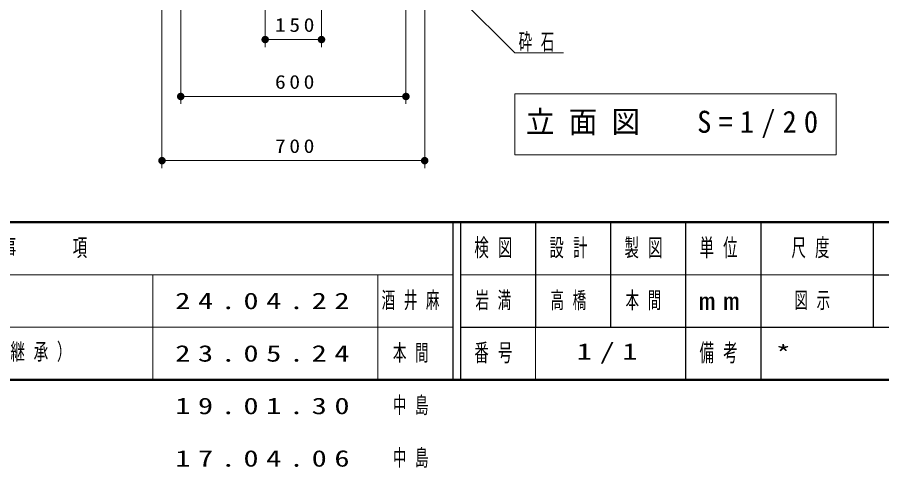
# Model space of a CAD drawing. Units: millimetres on the paper, scale 1:20. Extents: x 1381 to 1746, y 408 to 677.
# Drawn here: x 1449.7 to 1564.8, y 408.3 to 468.3 of the extents above; entities that cross this region are included whole.
import ezdxf
from ezdxf.enums import TextEntityAlignment as Align

# ---------------------------------------------------------------- set-up
doc = ezdxf.new("R2010")
doc.units = ezdxf.units.MM
doc.layers.add('LY_1', color=7, linetype='Continuous', lineweight=13)
doc.styles.add('ＭＳ ゴシック', font='')
doc.styles.get('ＭＳ ゴシック').set_extended_font_data('MS Gothic')

# ---------------------------------------------------------------- blocks, each defined once
blk = doc.blocks.new('filled_dot')
at = {"color": 0, "linetype": 'Continuous', "lineweight": -2, "const_width": 1.25}
blk.add_lwpolyline([(-0.625, 0, 1), (0.625, 0, 1)], format="xyb", close=True, dxfattribs=at)

msp = doc.modelspace()

# ---------------------------------------------------------------- linework, layer by layer
at = {"layer": 'LY_1'}
for p, q in [((1471.449, 481.456), (1471.449, 456.769)), ((1482.699, 481.456), (1482.699, 464.361)), ((1490.199, 481.456), (1490.199, 464.361)), ((1501.449, 481.456), (1501.449, 456.769)), ((1515.95, 463.58), (1503.898, 475.632)), ((1468.949, 473.956), (1468.949, 448.216)), ((1503.949, 473.956), (1503.949, 448.216)), ((1490.199, 465.361), (1482.699, 465.361)), ((1515.95, 463.58), (1522.462, 463.58)), ((1501.449, 457.769), (1471.449, 457.769)), ((1515.975, 458.108), (1515.975, 449.974)), ((1558.775, 458.108), (1515.975, 458.108)), ((1558.775, 449.974), (1558.775, 458.108)), ((1503.949, 449.216), (1468.949, 449.216)), ((1515.975, 449.974), (1558.775, 449.974)), ((1381.212, 434), (1507.712, 434)), ((1467.712, 434), (1467.712, 420)), ((1497.712, 434), (1497.712, 420)), ((1508.712, 434), (1563.712, 434)), ((1381.212, 427), (1507.712, 427)), ((1518.712, 427), (1518.712, 420))]:
    msp.add_line(p, q, dxfattribs=at)
at = {"layer": 'LY_1', "lineweight": 50}
for p, q in [((1381.212, 441), (1746.212, 441)), ((1381.212, 420), (1746.212, 420))]:
    msp.add_line(p, q, dxfattribs=at)
at = {"layer": 'LY_1', "lineweight": 25}
for p, q in [((1507.712, 441), (1507.712, 420)), ((1508.712, 441), (1508.712, 420)), ((1518.712, 441), (1518.712, 427)), ((1528.712, 441), (1528.712, 427)), ((1538.712, 441), (1538.712, 420)), ((1548.712, 441), (1548.712, 427)), ((1563.712, 441), (1563.712, 427)), ((1563.712, 434), (1676.212, 434)), ((1508.712, 427), (1746.212, 427)), ((1548.712, 427), (1548.712, 420))]:
    msp.add_line(p, q, dxfattribs=at)

# ---------------------------------------------------------------- block references
at = {"layer": 'LY_1', "xscale": 0.4, "yscale": 0.4}
for p in [(1482.699, 465.361), (1471.449, 457.769), (1468.949, 449.216)]:
    msp.add_blockref('filled_dot', p, dxfattribs=at)
at = {"layer": 'LY_1', "xscale": 0.4, "yscale": 0.4, "rotation": 180}
for p in [(1490.199, 465.361), (1501.449, 457.769), (1503.949, 449.216)]:
    msp.add_blockref('filled_dot', p, dxfattribs=at)

# ---------------------------------------------------------------- texts
at = {"layer": 'LY_1', "style": 'ＭＳ ゴシック', "width": 1.35}
msp.add_text('*', height=2.199, dxfattribs=at).set_placement((1550.712, 423.5), align=Align.MIDDLE_LEFT)
at = {"layer": 'LY_1', "style": 'ＭＳ ゴシック'}
for s, insert, char_height, attachment_point in [('\\T1.33;\\W1.15;150', (1486.87, 466.361), 1.833, 8), ('\\T1.64;\\W0.6;砕石', (1516.462, 463.73), 2.199, 7), ('\\T1.33;\\W1.15;600', (1486.865, 458.769), 1.833, 8), ('\\T1.5;\\W0.95;立面図\u3000S=1/20', (1537.375, 454.041), 2.933, 5), ('\\T1.33;\\W1.15;700', (1486.865, 450.216), 1.833, 8), ('\\T1.64;\\W0.6;改\u3000\u3000訂\u3000\u3000事\u3000\u3000項', (1444.462, 437.5), 2.346, 5), ('\\T1.64;\\W0.6;検図', (1513.712, 437.5), 2.346, 5), ('\\T1.64;\\W0.6;設計', (1523.712, 437.5), 2.346, 5), ('\\T1.64;\\W0.6;製図', (1533.712, 437.5), 2.346, 5), ('\\T1.64;\\W0.6;単位', (1543.712, 437.5), 2.346, 5), ('\\T1.64;\\W0.6;尺度', (1555.962, 437.5), 2.346, 5), ('\\T1.64;\\W0.6;酒井麻', (1498.212, 430.5), 2.199, 4), ('\\T1.64;\\W0.6;岩満', (1510.712, 430.5), 2.199, 4), ('\\T1.64;\\W0.6;高橋', (1520.712, 430.5), 2.199, 4), ('\\T1.64;\\W0.6;本間', (1530.712, 430.5), 2.199, 4), ('\\T1.64;\\W0.6;図示', (1553.212, 430.5), 2.199, 4), ('\\T1.5;\\W1.35;24.04.22', (1470.712, 430.5), 2.199, 4), ('\\T1.5;\\W1.35;mm', (1543.712, 430.5), 2.346, 5), ('\\T1.59;\\W0.65;解説サイン標準化/型\\~番変更（改訂番号継承）', (1392.962, 423.5), 2.199, 4), ('\\T1.64;\\W0.6;本間', (1499.712, 423.5), 2.199, 4), ('\\T1.64;\\W0.6;番号', (1513.712, 423.5), 2.346, 5), ('\\T1.5;\\W1.35;1/1', (1524.212, 423.5), 2.199, 4), ('\\T1.64;\\W0.6;備考', (1543.712, 423.5), 2.346, 5), ('\\T1.5;\\W1.35;23.05.24', (1470.712, 423.5), 2.199, 4), ('\\T1.64;\\W0.6;中島', (1499.712, 416.5), 2.199, 4), ('\\T1.5;\\W1.35;19.01.30', (1470.712, 416.5), 2.199, 4), ('\\T1.5;\\W1.35;17.04.06', (1470.712, 409.5), 2.199, 4), ('\\T1.64;\\W0.6;中島', (1499.712, 409.5), 2.199, 4)]:
    msp.add_mtext(s, dxfattribs=dict(at, insert=insert, char_height=char_height, attachment_point=attachment_point))

doc.saveas('drawing.dxf')
